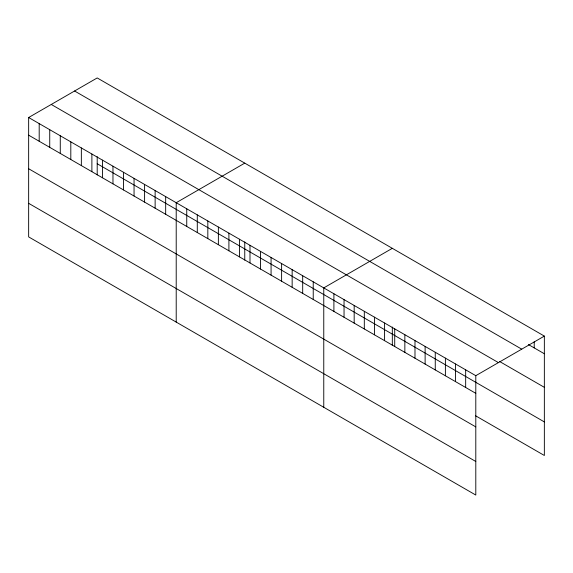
<?xml version="1.0" encoding="UTF-8"?>
<svg xmlns="http://www.w3.org/2000/svg" width="573" height="573" viewBox="0 0 573 573"><rect width="100%" height="100%" fill="white"/><g stroke="black" fill="none" stroke-linecap="round" stroke-linejoin="round"><path stroke-width="0.86" d="M28.65 117.515L475.798 375.68L475.798 495.058L28.65 236.9L28.65 117.515L97.202 77.942L544.35 336.1L544.35 455.485L475.576 415.776M244.757 163.133L176.212 202.713L176.212 322.09M392.319 248.324L323.766 287.904L323.766 407.288M475.798 375.68L544.35 336.1M528.421 344.559L544.35 353.756M74.576 91L521.731 349.158M499.463 361.413L544.35 387.327M51.269 104.458L498.424 362.616M97.202 163.749L544.35 421.914M28.65 135.171L475.798 393.329M28.65 168.741L475.798 426.899M28.65 203.329L475.798 461.487M534.215 341.723L534.215 347.904M465.663 369.829L465.663 387.477M455.528 363.977L455.528 381.625M445.393 358.125L445.393 375.773M435.258 352.273L435.258 369.922M425.123 346.421L425.123 364.07M414.988 340.57L414.988 358.218M404.853 334.718L404.853 352.366M394.718 328.866L394.718 346.515M392.319 327.04L392.319 345.326M384.583 323.014L384.583 340.663M374.448 317.163L374.448 334.811M364.313 311.311L364.313 328.959M354.178 305.459L354.178 323.108M344.044 299.607L344.044 317.256M333.901 293.756L333.901 311.404M313.23 281.816L313.23 299.471M302.687 275.735L302.687 293.383M292.151 269.647L292.151 287.302M281.608 263.559L281.608 281.214M271.072 257.478L271.072 275.133M260.529 251.389L260.529 269.045M249.993 245.308L249.993 262.957M244.757 241.849L244.757 260.135M239.45 239.22L239.45 256.876M228.906 233.139L228.906 250.788M218.37 227.051L218.37 244.707M207.827 220.963L207.827 238.619M197.291 214.882L197.291 232.531M186.748 208.794L186.748 226.45M165.669 196.625L165.669 214.281M155.133 190.537L155.133 208.192M144.589 184.456L144.589 202.104M134.053 178.368L134.053 196.023M123.51 172.287L123.51 189.935M112.967 166.199L112.967 183.854M102.431 160.111L102.431 177.766M97.202 156.658L97.202 174.944M91.888 154.03L91.888 171.678M81.352 147.941L81.352 165.597M70.808 141.86L70.808 159.509M60.272 135.772L60.272 153.428M49.729 129.684L49.729 147.34M39.193 123.603L39.193 141.252"/></g></svg>
